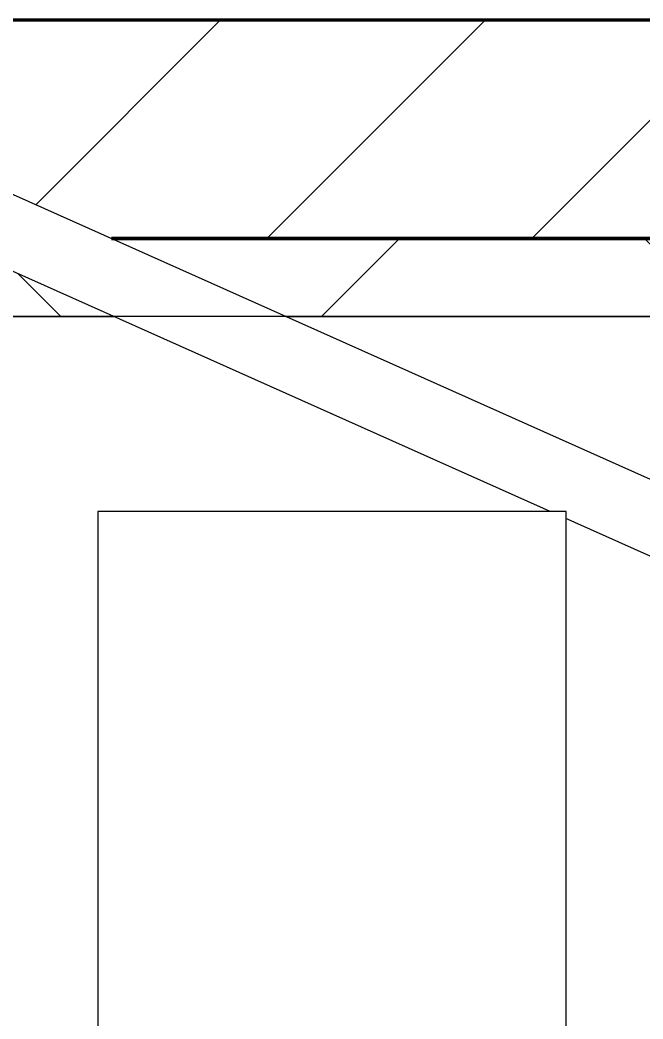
# Model space of a CAD drawing. Header units: millimetres. Extents: x -726012 to -647389, y -20772 to 18805.
# Drawn here: x -669174 to -668775, y 8119 to 8759 of the extents above; entities that cross this region are included whole.
import ezdxf
from ezdxf.xclip import XClip

# ---------------------------------------------------------------- set-up
doc = ezdxf.new("R2010")
doc.units = ezdxf.units.MM
doc.header["$XCLIPFRAME"] = 0
doc.layers.add('000 - WIPEOUT', color=250, linetype='Continuous')
doc.layers.add('A11_ALU.SOLID SHEET', color=2, linetype='Continuous')
for name, color, linetype, lineweight in [('A-DOOR-E', 2, 'Continuous', 25), ('A-GLAZ-CURT', 2, 'Continuous', 9), ('A-WALL', 5, 'Continuous', 35), ('A-WALL-FNSH', 2, 'Continuous', 35), ('A-WALL-PATT', 1, 'Continuous', 35)]:
    doc.layers.add(name, color=color, linetype=linetype, lineweight=lineweight)

# ---------------------------------------------------------------- blocks, each defined once
blk = doc.blocks.new('DPA_AC-SG-PI - A1_1200x1300 mm-V1-4233-01 ENLARGED MULTI-PURPOSE LEVEL - REFLECTED CEILING PLAN - SHEET 4')
at = {"layer": 'A-DOOR-E'}
for p, q in [((-556.64, 29.95), (511.63, -447.34)), ((493.28, -488.42), (-575, -11.13))]:
    blk.add_line(p, q, dxfattribs=at)
blk = doc.blocks.new('PPLS-PP19_Custom Tile Pattern - Custom Tile Pattern-V76-4233-01 ENLARGED MULTI-PURPOSE LEVEL - REFLECTED CEILING PLAN - SHEET 4')
at = {"layer": 'A-GLAZ-CURT'}
for p, q in [((-300, 0), (300, 0)), ((300, 0), (-300, 0)), ((230.06, 0), (300, 0)), ((-300, -50), (300, -50)), ((300, -50), (-300, -50))]:
    blk.add_line(p, q, dxfattribs=at)
for points, knots in [([(300, 0), (286.53, 0), (254.22, 0), (207.11, 0), (177.41, 0), (159.34, 0), (158.33, 0), (158.3, 0)], [-285.253232, -285.253232, -285.253232, -285.253232, -244.693688, -187.987675, -143.776725, -129.632772, -123.352749, -123.352749, -123.352749, -123.352749]), ([(171.51, 0), (176.48, 0), (193.23, 0), (201.73, 0), (208.81, 0), (213.9, 0), (241.96, 0), (266.73, 0), (281.71, 0), (291.71, 0), (296.52, 0), (297.86, 0), (298.09, 0)], [-7971.819559, -7971.819559, -7971.819559, -7971.819559, -7784.112253, -7606.717214, -7289.299508, -7042.621073, -6582.165592, -6068.460911, -5766.029927, -5566.724884, -5280.360606, -5199.253518, -5199.253518, -5199.253518, -5199.253518]), ([(300, 0), (288.22, 0), (270.73, 0), (253.42, 0), (248.23, 0)], [-12528.858583, -12528.858583, -12528.858583, -12528.858583, -11905.454923, -11617.261557, -11617.261557, -11617.261557, -11617.261557]), ([(284.76, 0), (284.76, 0), (285.09, 0), (287.47, 0), (293.59, 0), (297.76, 0), (300, 0)], [-4110.630118, -4110.630118, -4110.630118, -4110.630118, -4053.389046, -3959.664717, -3862.421465, -3746.95702, -3746.95702, -3746.95702, -3746.95702]), ([(297.38, 0), (295.84, 0), (291.62, 0), (285.38, 0), (284.87, 0)], [-4803.172655, -4803.172655, -4803.172655, -4803.172655, -4358.271401, -4143.037883, -4143.037883, -4143.037883, -4143.037883])]:
    blk.add_open_spline(points, degree=3, knots=knots, dxfattribs=at)
blk = doc.blocks.new('PPLS-PP19_Custom Tile Pattern - Custom Tile Pattern-V77-4233-01 ENLARGED MULTI-PURPOSE LEVEL - REFLECTED CEILING PLAN - SHEET 4')
at = {"layer": 'A-GLAZ-CURT'}
for p, q in [((-300, 0), (-78.98, 0)), ((-78.98, 0), (-300, 0)), ((-293.07, 0), (-275.75, 0)), ((-275.75, 0), (-293.07, 0)), ((-222.32, 0), (-216.25, 0)), ((-216.25, 0), (-222.32, 0)), ((-215.11, 0), (-205, 0)), ((-205, 0), (-215.11, 0)), ((31.34, 0), (300, 0)), ((300, 0), (31.34, 0)), ((-300, -50), (32.93, -50)), ((32.93, -50), (-300, -50))]:
    blk.add_line(p, q, dxfattribs=at)
at = {"layer": 'A-GLAZ-CURT', "flags": 128}
for points in [[(-300, 0), (-291.56, 0), (-283.3, 0), (-275.2, 0), (-267.26, 0), (-259.45, 0), (-251.77, 0), (-244.2, 0), (-236.74, 0), (-229.36, 0), (-222.06, 0), (-215.09, 0)], [(-215.73, 0), (-222.63, 0), (-229.72, 0), (-236.97, 0), (-244.39, 0), (-251.96, 0), (-259.67, 0), (-267.51, 0), (-275.48, 0), (-283.55, 0), (-291.73, 0), (-300, 0)], [(-125.17, 0), (-128.55, 0), (-134.16, 0), (-140.03, 0), (-145.5, 0), (-150.63, 0), (-155.53, 0), (-160.27, 0), (-164.95, 0), (-169.65, 0), (-174.47, 0), (-179.49, 0), (-184.81, 0), (-190.44, 0), (-196.37, 0), (-202.58, 0), (-209.04, 0), (-215.09, 0)], [(-214.83, 0), (-207.71, 0), (-200.76, 0), (-194.02, 0), (-187.54, 0), (-181.38, 0), (-175.58, 0), (-170.25, 0), (-165.64, 0), (-162.01, 0), (-159.53, 0), (-157.46, 0), (-154.52, 0), (-149.42, 0), (-141.84, 0), (-132.81, 0), (-126.08, 0)]]:
    blk.add_lwpolyline(points, dxfattribs=at)
at = {"layer": 'A-GLAZ-CURT'}
for points, knots in [([(-300, 0), (-284.65, 0), (-236.57, 0), (-174.61, 0), (-129.95, 0), (-110.8, 0), (-99.5, 0), (-91.46, 0)], [-5323.127839, -5323.127839, -5323.127839, -5323.127839, -4502.809032, -2700.551212, -1002.059161, -460.363443, 0, 0, 0, 0]), ([(-216.22, 0), (-236.63, 0), (-263.41, 0), (-294.48, 0), (-300, 0)], [-15086.482777, -15086.482777, -15086.482777, -15086.482777, -13729.592194, -13439.944408, -13439.944408, -13439.944408, -13439.944408]), ([(-146.79, 0), (-147.98, 0), (-149.3, 0), (-158.72, 0), (-174.02, 0), (-185.59, 0), (-209.77, 0), (-232.01, 0), (-255.22, 0), (-262.59, 0), (-264.9, 0), (-265.4, 0)], [-2789.261461, -2789.261461, -2789.261461, -2789.261461, -2477.344047, -2237.412286, -2029.680487, -1755.085331, -1400.429864, -858.079193, -543.655514, -208.940337, 0, 0, 0, 0]), ([(-258.6, 0), (-257.91, 0), (-254.26, 0), (-241.25, 0), (-226.85, 0), (-217.57, 0), (-215.1, 0)], [-5722.54675, -5722.54675, -5722.54675, -5722.54675, -5657.471696, -5413.335975, -5017.494783, -4879.010526, -4879.010526, -4879.010526, -4879.010526]), ([(-133.82, 0), (-135.51, 0), (-137.8, 0), (-149.31, 0), (-162.01, 0), (-177.91, 0), (-199.46, 0), (-216.65, 0), (-231.26, 0), (-233.46, 0), (-234, 0)], [-2731.647847, -2731.647847, -2731.647847, -2731.647847, -2418.507304, -2308.929706, -2113.765672, -1763.376603, -1422.553702, -978.033455, -846.069444, -682.911962, -682.911962, -682.911962, -682.911962]), ([(-233.49, 0), (-233.44, 0), (-232.38, 0), (-230.74, 0), (-225.3, 0), (-223.63, 0)], [-455.274641, -455.274641, -455.274641, -455.274641, -440.605512, -119.536984, 0, 0, 0, 0]), ([(-223.63, 0), (-219.39, 0), (-206.17, 0), (-188.58, 0), (-169.02, 0), (-156.17, 0), (-148.49, 0), (-146.76, 0)], [-5463.295695, -5463.295695, -5463.295695, -5463.295695, -5161.076232, -4739.070012, -4465.409639, -4149.119819, -4055.266165, -4055.266165, -4055.266165, -4055.266165]), ([(-146.76, 0), (-166.81, 0), (-189.54, 0), (-214.79, 0), (-215.09, 0)], [-16797.989858, -16797.989858, -16797.989858, -16797.989858, -15131.813646, -15111.631407, -15111.631407, -15111.631407, -15111.631407]), ([(-215.02, 0), (-214.22, 0), (-210.39, 0), (-200.2, 0), (-185.8, 0), (-171.77, 0), (-158.7, 0), (-157.22, 0)], [-4877.606962, -4877.606962, -4877.606962, -4877.606962, -4832.723979, -4666.091899, -4349.945572, -4000.813434, -3840.635403, -3840.635403, -3840.635403, -3840.635403]), ([(-152.35, 0), (-151.03, 0), (-149.2, 0), (-147.13, 0), (-146.78, 0)], [-3494.978217, -3494.978217, -3494.978217, -3494.978217, -3371.022232, -3347.723181, -3347.723181, -3347.723181, -3347.723181]), ([(-147.08, 0), (-147.38, 0), (-149.01, 0), (-150.03, 0), (-150.57, 0)], [-5319.88299, -5319.88299, -5319.88299, -5319.88299, -5298.784692, -5196.16478, -5196.16478, -5196.16478, -5196.16478]), ([(-150.34, 0), (-150.07, 0), (-149, 0), (-147.8, 0), (-146.79, 0)], [-4948.728362, -4948.728362, -4948.728362, -4948.728362, -4883.323924, -4714.549745, -4714.549745, -4714.549745, -4714.549745]), ([(-78.96, 0), (-79.43, 0), (-89.06, 0), (-110.94, 0), (-130.52, 0), (-147.74, 0), (-149.07, 0)], [-7534.644833, -7534.644833, -7534.644833, -7534.644833, -7508.296369, -7004.680444, -6449.282163, -6277.220794, -6277.220794, -6277.220794, -6277.220794]), ([(-148.23, 0), (-146.94, 0), (-140.15, 0), (-137.28, 0), (-133.93, 0), (-128.78, 0), (-126.5, 0)], [-6162.058746, -6162.058746, -6162.058746, -6162.058746, -6017.569127, -5560.701257, -5364.112219, -5231.017328, -5231.017328, -5231.017328, -5231.017328]), ([(-86.16, 0), (-91.37, 0), (-104.13, 0), (-122.65, 0), (-138.85, 0), (-145.8, 0), (-146.83, 0)], [-1681.3698, -1681.3698, -1681.3698, -1681.3698, -1374.161226, -945.742622, -741.901385, -498.979165, -498.979165, -498.979165, -498.979165]), ([(-118.78, 0), (-121.86, 0), (-126.28, 0), (-136.5, 0), (-144.19, 0), (-146.82, 0)], [-5938.474035, -5938.474035, -5938.474035, -5938.474035, -5700.061948, -5508.838257, -5326.102759, -5326.102759, -5326.102759, -5326.102759]), ([(-137.88, 0), (-140.56, 0), (-144.52, 0), (-146.28, 0), (-146.77, 0)], [-3187.727384, -3187.727384, -3187.727384, -3187.727384, -2919.378265, -2791.29335, -2791.29335, -2791.29335, -2791.29335]), ([(-146.69, 0), (-146.59, 0), (-145.49, 0), (-135.69, 0), (-128.29, 0), (-125.15, 0)], [-420.34245, -420.34245, -420.34245, -420.34245, -406.956646, -290.263673, 0, 0, 0, 0]), ([(-146.54, 0), (-144.94, 0), (-140.04, 0), (-127.26, 0), (-107.3, 0), (-92.5, 0), (-81.72, 0), (-78.93, 0)], [-4701.291944, -4701.291944, -4701.291944, -4701.291944, -4440.880425, -4054.690705, -3793.097032, -3402.597032, -3257.037749, -3257.037749, -3257.037749, -3257.037749]), ([(-146.3, 0), (-142.49, 0), (-135.37, 0), (-127.33, 0), (-124.19, 0), (-123.43, 0), (-123.28, 0)], [-4046.8857, -4046.8857, -4046.8857, -4046.8857, -3839.893365, -3647.167523, -3488.92562, -3439.852845, -3439.852845, -3439.852845, -3439.852845]), ([(-78.97, 0), (-80.2, 0), (-94.7, 0), (-117.29, 0), (-141.94, 0), (-145.61, 0)], [-19113.108174, -19113.108174, -19113.108174, -19113.108174, -18935.241197, -17136.203329, -16829.876344, -16829.876344, -16829.876344, -16829.876344]), ([(-127.41, 0), (-131.63, 0), (-133.16, 0), (-134.09, 0), (-134.15, 0)], [-8540.990293, -8540.990293, -8540.990293, -8540.990293, -8266.114998, -8246.473386, -8246.473386, -8246.473386, -8246.473386]), ([(-134.15, 0), (-133.32, 0), (-130.31, 0), (-117.33, 0), (-94.17, 0), (-83.01, 0), (-78.95, 0)], [-7657.439573, -7657.439573, -7657.439573, -7657.439573, -7293.749979, -6839.55839, -6236.997189, -5846.488716, -5846.488716, -5846.488716, -5846.488716]), ([(-120.13, 0), (-120.14, 0), (-120.24, 0), (-121.3, 0), (-129.25, 0), (-133.82, 0)], [-2933.992132, -2933.992132, -2933.992132, -2933.992132, -2920.575025, -2840.280255, -2731.647847, -2731.647847, -2731.647847, -2731.647847]), ([(-113.43, 0), (-113.44, 0), (-113.96, 0), (-119.73, 0), (-125.43, 0), (-127.03, 0), (-127.41, 0)], [-328.499627, -328.499627, -328.499627, -328.499627, -282.672656, -98.539552, -24.539552, 0, 0, 0, 0]), ([(-126.5, 0), (-122.44, 0), (-108.71, 0), (-93.17, 0), (-81.98, 0), (-78.97, 0)], [-5231.017328, -5231.017328, -5231.017328, -5231.017328, -4994.692869, -4542.524482, -4368.642937, -4368.642937, -4368.642937, -4368.642937]), ([(-125.15, 0), (-124.93, 0), (-121.96, 0), (-113.01, 0), (-98.9, 0), (-88.91, 0), (-81.4, 0), (-79.76, 0)], [-3362.7396, -3362.7396, -3362.7396, -3362.7396, -3342.215224, -3074.362186, -2902.289527, -2605.247022, -2522.0547, -2522.0547, -2522.0547, -2522.0547]), ([(-122.08, 0), (-122.01, 0), (-121.69, 0), (-121.2, 0), (-120.88, 0)], [-3136.336417, -3136.336417, -3136.336417, -3136.336417, -3110.304437, -3035.164275, -3035.164275, -3035.164275, -3035.164275]), ([(-78.97, 0), (-88.04, 0), (-99.82, 0), (-114.02, 0), (-117.28, 0), (-118.78, 0)], [-724.358901, -724.358901, -724.358901, -724.358901, -229.489605, -116.330425, 0, 0, 0, 0]), ([(-117.74, 0), (-117.19, 0), (-114.78, 0), (-113.43, 0), (-113.43, 0)], [-821.249067, -821.249067, -821.249067, -821.249067, -394.672656, -330.879064, -330.879064, -330.879064, -330.879064]), ([(-79.79, 0), (-81.1, 0), (-91.75, 0), (-107.61, 0), (-116.56, 0), (-117.56, 0)], [-2299.497386, -2299.497386, -2299.497386, -2299.497386, -2193.204658, -1433.981041, -985.49888, -985.49888, -985.49888, -985.49888]), ([(-115.82, 0), (-114.96, 0), (-110.41, 0), (-96.78, 0), (-84.91, 0), (-79.09, 0), (-78.99, 0)], [-5724.064692, -5724.064692, -5724.064692, -5724.064692, -5430.283136, -5103.229623, -4799.173296, -4793.465626, -4793.465626, -4793.465626, -4793.465626]), ([(-78.98, 0), (-84.83, 0), (-96.11, 0), (-112.01, 0), (-114.94, 0), (-115.63, 0)], [-1095.30438, -1095.30438, -1095.30438, -1095.30438, -789.402658, -501.969187, -243.577221, -243.577221, -243.577221, -243.577221]), ([(-91.46, 0), (-90.09, 0), (-86.03, 0), (-81.62, 0), (-78.93, 0)], [-19832.387487, -19832.387487, -19832.387487, -19832.387487, -19753.885894, -19612.634311, -19612.634311, -19612.634311, -19612.634311]), ([(-79.79, 0), (-81.24, 0), (-82.76, 0), (-83.28, 0), (-83.28, 0)], [-1608.428934, -1608.428934, -1608.428934, -1608.428934, -1424.436217, -1393.971743, -1393.971743, -1393.971743, -1393.971743]), ([(-83.28, 0), (-83.28, 0), (-82.95, 0), (-80.89, 0), (-79.53, 0)], [-1393.4169, -1393.4169, -1393.4169, -1393.4169, -1353.722004, -1286.743147, -1286.743147, -1286.743147, -1286.743147]), ([(31.09, 0), (32.5, 0), (38.78, 0), (48.43, 0), (56.52, 0), (58.22, 0)], [-4844.334544, -4844.334544, -4844.334544, -4844.334544, -4705.298446, -4353.683244, -4260.613973, -4260.613973, -4260.613973, -4260.613973]), ([(136.44, 0), (121.66, 0), (86.93, 0), (51.16, 0), (31.18, 0)], [-106.750556, -106.750556, -106.750556, -106.750556, -59.610984, 0, 0, 0, 0]), ([(103.09, 0), (101.08, 0), (86.31, 0), (63.34, 0), (41.24, 0), (32.83, 0), (31.27, 0)], [-375.435014, -375.435014, -375.435014, -375.435014, -369.147452, -330.153101, -307.516438, -302.210511, -302.210511, -302.210511, -302.210511]), ([(57.51, 0), (56.14, 0), (48.78, 0), (39.74, 0), (32.53, 0), (31.3, 0)], [-2708.625699, -2708.625699, -2708.625699, -2708.625699, -2634.532728, -2313.748533, -2246.611491, -2246.611491, -2246.611491, -2246.611491]), ([(31.31, 0), (31.94, 0), (35.93, 0), (45.39, 0), (54.33, 0), (57.82, 0)], [-139.375777, -139.375777, -139.375777, -139.375777, -135.792042, -118.513713, -107.837717, -107.837717, -107.837717, -107.837717]), ([(31.33, 0), (34.8, 0), (52.2, 0), (88.72, 0), (120.63, 0), (138.28, 0), (138.53, 0)], [-401.364905, -401.364905, -401.364905, -401.364905, -390.253598, -346.313304, -291.370682, -290.5735, -290.5735, -290.5735, -290.5735]), ([(31.33, 0), (37.1, 0), (46.16, 0), (55.07, 0), (58.24, 0)], [-4874.14523, -4874.14523, -4874.14523, -4874.14523, -4573.028122, -4403.067256, -4403.067256, -4403.067256, -4403.067256]), ([(70.61, 0), (66.16, 0), (55.8, 0), (41.76, 0), (34.81, 0), (31.34, 0)], [-4647.237329, -4647.237329, -4647.237329, -4647.237329, -4326.416877, -4098.545751, -3883.394943, -3883.394943, -3883.394943, -3883.394943]), ([(53.18, 0), (53.06, 0), (52.22, 0), (45.12, 0), (36.8, 0), (31.34, 0)], [-622.740158, -622.740158, -622.740158, -622.740158, -566.066452, -360.610861, -11.214832, -11.214832, -11.214832, -11.214832]), ([(31.4, 0), (33.92, 0), (39.54, 0), (50.53, 0), (56.24, 0), (58.32, 0)], [-1794.984122, -1794.984122, -1794.984122, -1794.984122, -1645.594513, -1443.202566, -1261.204181, -1261.204181, -1261.204181, -1261.204181]), ([(32.02, 0), (33.36, 0), (38.27, 0), (45.92, 0), (53.8, 0), (57.3, 0), (58.27, 0)], [-1161.809332, -1161.809332, -1161.809332, -1161.809332, -1089.329421, -901.315459, -753.071572, -694.196533, -694.196533, -694.196533, -694.196533]), ([(114.39, 0), (114.2, 0), (112.08, 0), (105.42, 0), (92.38, 0), (85.59, 0), (74.4, 0), (62.26, 0), (51.85, 0), (44.35, 0), (35.53, 0), (32.41, 0)], [-8148.58938, -8148.58938, -8148.58938, -8148.58938, -8105.191388, -7723.759874, -7531.75727, -7135.649961, -6924.452779, -6738.82075, -6548.303034, -6314.283804, -6175.773004, -6175.773004, -6175.773004, -6175.773004]), ([(57.17, 0), (56.26, 0), (52.96, 0), (46.51, 0), (41.18, 0), (36.02, 0), (35.54, 0), (35.54, 0)], [-344.118072, -344.118072, -344.118072, -344.118072, -341.267687, -334.000314, -326.15566, -319.318397, -317.489778, -317.489778, -317.489778, -317.489778]), ([(36.29, 0), (37.77, 0), (48.82, 0), (64.79, 0), (95.91, 0), (124.45, 0), (132.42, 0), (134.6, 0)], [-314.598523, -314.598523, -314.598523, -314.598523, -305.899624, -287.17622, -249.500363, -194.761443, -152.241002, -152.241002, -152.241002, -152.241002]), ([(58.15, 0), (57.14, 0), (54.3, 0), (53.71, 0), (53.56, 0)], [-973.458229, -973.458229, -973.458229, -973.458229, -891.204116, -747.28819, -747.28819, -747.28819, -747.28819]), ([(58.23, 0), (61.35, 0), (75.92, 0), (100.57, 0), (116.36, 0), (128.63, 0), (128.95, 0)], [-107.42734, -107.42734, -107.42734, -107.42734, -97.899267, -63.759246, -39.050993, -35.895543, -35.895543, -35.895543, -35.895543]), ([(76.63, 0), (74.8, 0), (69.01, 0), (62.43, 0), (58.24, 0)], [-3095.572228, -3095.572228, -3095.572228, -3095.572228, -2950.589685, -2721.985689, -2721.985689, -2721.985689, -2721.985689]), ([(126.35, 0), (119.91, 0), (102.5, 0), (77.99, 0), (62.12, 0), (58.28, 0)], [-432.67672, -432.67672, -432.67672, -432.67672, -401.860199, -357.622665, -345.294455, -345.294455, -345.294455, -345.294455]), ([(58.85, 0), (59.03, 0), (60.34, 0), (61.34, 0), (61.45, 0)], [-1245.480316, -1245.480316, -1245.480316, -1245.480316, -1228.752106, -1120.932285, -1120.932285, -1120.932285, -1120.932285]), ([(61.47, 0), (61.47, 0), (61.33, 0), (60.16, 0), (58.98, 0)], [-1113.311073, -1113.311073, -1113.311073, -1113.311073, -1096.402191, -996.384253, -996.384253, -996.384253, -996.384253]), ([(59.08, 0), (62.04, 0), (65.96, 0), (72.74, 0), (75.22, 0), (76.03, 0), (76.21, 0)], [-677.72211, -677.72211, -677.72211, -677.72211, -495.328968, -421.953223, -334.951786, -290.452333, -290.452333, -290.452333, -290.452333]), ([(59.22, 0), (64.63, 0), (73.9, 0), (82.12, 0), (83.66, 0)], [-4385.393989, -4385.393989, -4385.393989, -4385.393989, -4094.177415, -3869.465285, -3869.465285, -3869.465285, -3869.465285]), ([(59.24, 0), (64.36, 0), (73.11, 0), (84.83, 0), (86.01, 0), (92.51, 0), (94.33, 0)], [-4241.945093, -4241.945093, -4241.945093, -4241.945093, -3960.84581, -3759.045785, -3336.541051, -2783.776468, -2783.776468, -2783.776468, -2783.776468]), ([(76.22, 0), (75.58, 0), (73.64, 0), (71.05, 0), (70.61, 0)], [-193.634889, -193.634889, -193.634889, -193.634889, -31.537676, 0, 0, 0, 0])]:
    blk.add_open_spline(points, degree=3, knots=knots, dxfattribs=at)
for points in [[(-146.49, 0), (-144.76, 0), (-142.55, 0), (-138.62, 0)], [(-79.08, 0), (-81.43, 0), (-83.78, 0), (-86.16, 0)], [(80.35, 0), (79.57, 0), (78.27, 0), (76.63, 0)], [(84.06, 0), (83.48, 0), (82.41, 0), (81.72, 0)]]:
    blk.add_open_spline(points, degree=3, dxfattribs=at)
blk = doc.blocks.new('*U885')
at = {"layer": 'A-GLAZ-CURT', "rotation": 180}
for name, p in [('PPLS-PP19_Custom Tile Pattern - Custom Tile Pattern-V77-4233-01 ENLARGED MULTI-PURPOSE LEVEL - REFLECTED CEILING PLAN - SHEET 4', (7200, 16110.41)), ('PPLS-PP19_Custom Tile Pattern - Custom Tile Pattern-V76-4233-01 ENLARGED MULTI-PURPOSE LEVEL - REFLECTED CEILING PLAN - SHEET 4', (7800, 16110.41))]:
    blk.add_blockref(name, p, dxfattribs=at)
blk = doc.blocks.new('*U1253')
at = {"color": 3}
blk.add_wipeout([(-275, -13250), (275, -13250), (275, -13550), (-275, -13550)], dxfattribs=at).dxf.layer = '000 - WIPEOUT'
at = {"layer": 'A11_ALU.SOLID SHEET', "color": 0, "linetype": 'ByBlock'}
blk.add_lwpolyline([(-275, -13550), (275, -13550), (275, -13250), (-275, -13250)], close=True, dxfattribs=at)
blk = doc.blocks.new('*U1287')
blk.add_lwpolyline([(21173.36, -580), (28210, -580), (28210, -6849.96), (45954.15, -6849.96), (45954.15, 600), (82995.06, 600), (83086.47, 650), (90052, 650), (90392, 990), (103159.16, 990), (103159.16, 4990), (21173.36, 4990), (21173.36, 3485.45), (21203.36, 3485.45), (21203.36, 925.54), (21173.36, 925.54), (21173.36, -580)])
at = {"layer": 'A11_ALU.SOLID SHEET', "color": 0, "linetype": 'ByBlock', "rotation": 90}
blk.add_blockref('*U1253', (62308.5, 4590), dxfattribs=at)

msp = doc.modelspace()

# ---------------------------------------------------------------- hatches: boundary and pattern name
at = {"layer": 'A-WALL-PATT', "lineweight": 9}
h = msp.add_hatch(dxfattribs=at)
h.set_pattern_fill('FP_2', color=256, style=0, pattern_type=2)
h.set_pattern_definition([(45, (0, 0), (-84.852814, 84.852814), [])])
h.paths.add_polyline_path([(-653287.78, 8619.02), (-652194.48, 8619.02), (-652194.48, 8759.02), (-722165.55, 8759.02), (-722165.55, 8619.02), (-719625.62, 8619.02), (-719676.02, 8641.53), (-719679.79, 8639.36), (-719684.96, 8639.36), (-719691.03, 8644.02), (-719692.03, 8648.69), (-719757.37, 8677.88), (-719739.02, 8718.97), (-719515.31, 8619.02), (-716025.62, 8619.02), (-716076.02, 8641.53), (-716079.79, 8639.36), (-716084.96, 8639.36), (-716091.03, 8644.02), (-716092.03, 8648.69), (-716157.37, 8677.88), (-716139.02, 8718.97), (-715915.31, 8619.02), (-712425.62, 8619.02), (-712476.02, 8641.53), (-712479.79, 8639.36), (-712484.96, 8639.36), (-712491.03, 8644.02), (-712492.03, 8648.69), (-712557.37, 8677.88), (-712539.02, 8718.97), (-712315.31, 8619.02), (-708825.62, 8619.02), (-708876.02, 8641.53), (-708879.79, 8639.36), (-708884.96, 8639.36), (-708891.03, 8644.02), (-708892.03, 8648.69), (-708957.37, 8677.88), (-708939.02, 8718.97), (-708715.31, 8619.02), (-705225.62, 8619.02), (-705276.02, 8641.53), (-705279.79, 8639.36), (-705284.96, 8639.36), (-705291.03, 8644.02), (-705292.03, 8648.69), (-705357.37, 8677.88), (-705339.02, 8718.97), (-705115.31, 8619.02), (-701625.62, 8619.02), (-701676.02, 8641.53), (-701679.79, 8639.36), (-701684.96, 8639.36), (-701691.03, 8644.02), (-701692.03, 8648.69), (-701757.37, 8677.88), (-701739.02, 8718.97), (-701515.31, 8619.02), (-698025.62, 8619.02), (-698076.02, 8641.53), (-698079.79, 8639.36), (-698084.96, 8639.36), (-698091.03, 8644.02), (-698092.03, 8648.69), (-698157.37, 8677.88), (-698139.02, 8718.97), (-697915.31, 8619.02), (-694425.62, 8619.02), (-694476.02, 8641.53), (-694479.79, 8639.36), (-694484.96, 8639.36), (-694491.03, 8644.02), (-694492.03, 8648.69), (-694557.37, 8677.88), (-694539.02, 8718.97), (-694315.31, 8619.02), (-690825.62, 8619.02), (-690876.02, 8641.53), (-690879.79, 8639.36), (-690884.96, 8639.36), (-690891.03, 8644.02), (-690892.03, 8648.69), (-690957.37, 8677.88), (-690939.02, 8718.97), (-690715.31, 8619.02), (-687225.62, 8619.02), (-687276.02, 8641.53), (-687279.79, 8639.36), (-687284.96, 8639.36), (-687291.03, 8644.02), (-687292.03, 8648.69), (-687357.37, 8677.88), (-687339.02, 8718.97), (-687115.31, 8619.02), (-683626.8, 8619.54), (-683676.02, 8641.53), (-683679.79, 8639.36), (-683684.96, 8639.36), (-683691.03, 8644.02), (-683692.03, 8648.69), (-683757.37, 8677.88), (-683739.02, 8718.97), (-683515.31, 8619.02), (-680025.62, 8619.02), (-680076.02, 8641.53), (-680079.79, 8639.36), (-680084.96, 8639.36), (-680091.03, 8644.02), (-680092.03, 8648.69), (-680157.37, 8677.88), (-680139.02, 8718.97), (-679915.31, 8619.02), (-676425.62, 8619.02), (-676476.02, 8641.53), (-676479.79, 8639.36), (-676484.96, 8639.36), (-676491.03, 8644.02), (-676492.03, 8648.69), (-676557.37, 8677.88), (-676539.02, 8718.97), (-676315.31, 8619.02), (-672825.62, 8619.02), (-672876.02, 8641.53), (-672879.79, 8639.36), (-672884.96, 8639.36), (-672891.03, 8644.02), (-672892.03, 8648.69), (-672957.37, 8677.88), (-672939.02, 8718.97), (-672715.31, 8619.02), (-669225.62, 8619.02), (-669276.02, 8641.53), (-669279.79, 8639.36), (-669284.96, 8639.36), (-669291.03, 8644.02), (-669292.03, 8648.69), (-669357.37, 8677.88), (-669339.02, 8718.97), (-669115.31, 8619.02), (-665625.62, 8619.02), (-665676.02, 8641.53), (-665679.79, 8639.36), (-665684.96, 8639.36), (-665691.03, 8644.02), (-665692.03, 8648.69), (-665757.37, 8677.88), (-665739.02, 8718.97), (-665515.31, 8619.02), (-662025.62, 8619.02), (-662076.02, 8641.53), (-662079.79, 8639.36), (-662084.96, 8639.36), (-662091.03, 8644.02), (-662092.03, 8648.69), (-662157.37, 8677.88), (-662139.02, 8718.97), (-661915.31, 8619.02), (-658425.62, 8619.02), (-658476.02, 8641.53), (-658480.95, 8639.36), (-658484.96, 8639.36), (-658491.03, 8644.02), (-658492.03, 8648.69), (-658557.37, 8677.88), (-658539.02, 8718.97), (-658315.31, 8619.02), (-654825.62, 8619.02), (-654876.02, 8641.53), (-654879.79, 8639.36), (-654884.96, 8639.36), (-654891.03, 8644.02), (-654892.03, 8648.69), (-654957.37, 8677.88), (-654939.02, 8718.97), (-654715.31, 8619.02), (-653356.11, 8619.02)])
h = msp.add_hatch(dxfattribs=at)
h.set_pattern_fill('FP_3', color=256, style=0, pattern_type=2)
h.set_pattern_definition([(45, (0, 0), (-212.13203, 212.13203), []), (135, (0, 0), (-212.13203, -212.13203), [])])
h.paths.add_polyline_path([(-652194.48, 8569.02), (-652194.48, 8619.02), (-654715.31, 8619.02), (-654603.39, 8569.02), (-652262.82, 8569.02)])
h.paths.add_polyline_path([(-655132.72, 8569.02), (-654713.71, 8569.02), (-654825.62, 8619.02), (-658315.31, 8619.02), (-658203.39, 8569.02), (-655201.05, 8569.02)])
h.paths.add_polyline_path([(-658344.29, 8569.02), (-658313.71, 8569.02), (-658425.62, 8619.02), (-661915.31, 8619.02), (-661803.39, 8569.02), (-658412.62, 8569.02)])
h.paths.add_polyline_path([(-662444.15, 8569.02), (-661913.71, 8569.02), (-662025.62, 8619.02), (-665515.31, 8619.02), (-665403.39, 8569.02), (-662512.48, 8569.02)])
h.paths.add_polyline_path([(-665782.37, 8569.02), (-665513.71, 8569.02), (-665625.62, 8619.02), (-669115.31, 8619.02), (-669003.39, 8569.02), (-665860.71, 8569.02)])
h.paths.add_polyline_path([(-670712.22, 8569.02), (-669113.71, 8569.02), (-669225.62, 8619.02), (-672715.31, 8619.02), (-672603.39, 8569.02), (-670780.55, 8569.02)])
h.paths.add_polyline_path([(-672967.14, 8569.02), (-672713.71, 8569.02), (-672825.62, 8619.02), (-676315.31, 8619.02), (-676203.39, 8569.02), (-672982.37, 8569.02)])
h.paths.add_polyline_path([(-676313.71, 8569.02), (-676425.62, 8619.02), (-679915.31, 8619.02), (-679803.39, 8569.02), (-676315.37, 8569.02)])
h.paths.add_polyline_path([(-679913.71, 8569.02), (-680025.62, 8619.02), (-683515.31, 8619.02), (-683403.39, 8569.02), (-679936.92, 8569.02)])
h.paths.add_polyline_path([(-685676.73, 8569.02), (-683513.71, 8569.02), (-683626.8, 8619.02), (-687115.31, 8619.02), (-687003.39, 8569.02), (-685745.06, 8569.02)])
h.paths.add_polyline_path([(-687113.71, 8569.02), (-687225.62, 8619.02), (-690715.31, 8619.02), (-690603.39, 8569.02), (-687180.02, 8569.02)])
h.paths.add_polyline_path([(-690713.71, 8569.02), (-690825.62, 8619.02), (-694315.31, 8619.02), (-694203.39, 8569.02), (-690733.24, 8569.02)])
h.paths.add_polyline_path([(-700582.37, 8569.02), (-697913.71, 8569.02), (-698025.62, 8619.02), (-701515.31, 8619.02), (-701403.39, 8569.02), (-700709.58, 8569.02)])
h.paths.add_polyline_path([(-694313.71, 8569.02), (-694425.62, 8619.02), (-697915.31, 8619.02), (-697803.39, 8569.02), (-694354.78, 8569.02)])
h.paths.add_polyline_path([(-701513.71, 8569.02), (-701625.62, 8619.02), (-705115.31, 8619.02), (-705003.39, 8569.02), (-701529.55, 8569.02)])
h.paths.add_polyline_path([(-707132.7, 8569.02), (-705113.71, 8569.02), (-705225.62, 8619.02), (-708715.31, 8619.02), (-708603.39, 8569.02), (-707269.37, 8569.02)])
h.paths.add_polyline_path([(-708713.71, 8569.02), (-708825.62, 8619.02), (-712315.31, 8619.02), (-712203.39, 8569.02), (-708772.65, 8569.02)])
h.paths.add_polyline_path([(-712582.37, 8569.02), (-712313.71, 8569.02), (-712425.62, 8619.02), (-715915.31, 8619.02), (-715803.39, 8569.02), (-712599.19, 8569.02)])
h.paths.add_polyline_path([(-721277.24, 8569.02), (-719513.71, 8569.02), (-719625.62, 8619.02), (-722165.55, 8619.02), (-722165.55, 8569.02), (-721345.58, 8569.02)])
h.paths.add_polyline_path([(-717519.03, 8569.02), (-715913.71, 8569.02), (-716025.62, 8619.02), (-719515.31, 8619.02), (-719403.39, 8569.02), (-717587.36, 8569.02)])

# ---------------------------------------------------------------- linework, layer by layer
at = {"layer": 'A-WALL', "color": 7, "lineweight": 70}
for p, q in [((-669382.37, 8759.02), (-668182.37, 8759.02)), ((-668182.37, 8619.02), (-669115.31, 8619.02)), ((-669115.31, 8619.02), (-668182.37, 8619.02))]:
    msp.add_line(p, q, dxfattribs=at)
at = {"layer": 'A-WALL-FNSH', "color": 250}
for p, q in [((-669113.71, 8569.02), (-669382.37, 8569.02)), ((-668182.37, 8569.02), (-669003.39, 8569.02))]:
    msp.add_line(p, q, dxfattribs=at)

# ---------------------------------------------------------------- block references
msp.add_blockref('*U885', (-676282.37, -7541.39))
at = {"layer": 'A-DOOR-E'}
msp.add_blockref('DPA_AC-SG-PI - A1_1200x1300 mm-V1-4233-01 ENLARGED MULTI-PURPOSE LEVEL - REFLECTED CEILING PLAN - SHEET 4', (-668782.37, 8689.02), dxfattribs=at)

# ---------------------------------------------------------------- next in the draw order: block references
at = {"layer": 'A11_ALU.SOLID SHEET'}
ref = msp.add_blockref('*U1287', (-744682.37, 3579.02), dxfattribs=at)
XClip(ref).set_block_clipping_path([(22516.8245944298, -23612.0000696909), (92487.8891097467, 7199.9972603897)])

doc.saveas('drawing.dxf')
